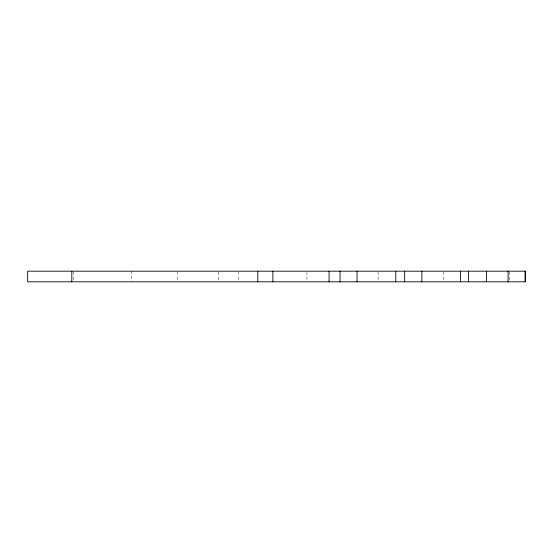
<?xml version="1.0" encoding="UTF-8"?>
<svg xmlns="http://www.w3.org/2000/svg" width="553" height="553" viewBox="0 0 553 553"><rect width="100%" height="100%" fill="white"/><g stroke="black" fill="none" stroke-linecap="round" stroke-linejoin="round"><path stroke-width="0.41" stroke-dasharray="2.77 2.07" d="M509.728 272L509.728 281M443.306 272L443.306 281M378.114 272L378.114 281M306.943 272L306.943 281M238.267 272L238.267 281M218.774 272L218.774 281M177.409 272L177.409 281M131.206 271.184L131.206 281M73.438 272L73.438 281"/><path stroke-width="0.83" d="M525.143 271.184L525.156 281.816M508.096 271.184L508.096 281.816M486.405 271.184L486.405 281.816M468.571 271.184L468.571 281.816M460.504 271.184L460.504 281.816M421.877 271.184L421.877 281.816M404.658 271.184L404.658 281.816M395.796 271.184L395.796 281.816M357.038 271.184L357.038 281.816M340.04 271.184L340.04 281.816M329.07 271.184L329.07 281.816M272.864 271.184L272.864 281.816M257.795 271.184L257.795 281.816M71.814 271.184L71.814 281.816M525.35 271.184L27.65 271.184L27.65 281.816L525.35 281.816L525.35 271.184"/></g></svg>
